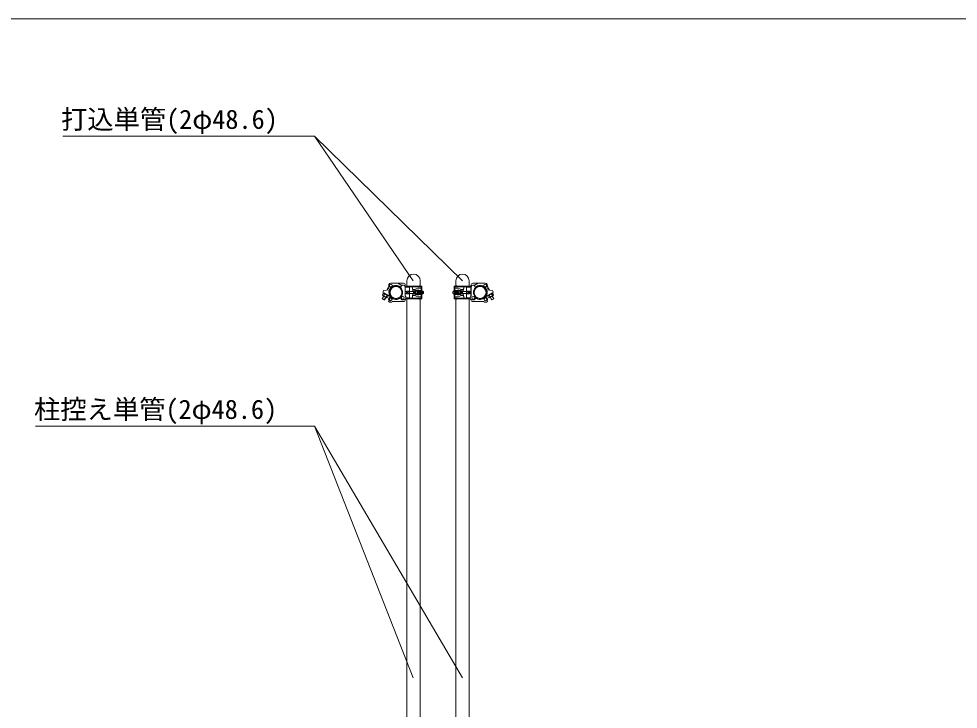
# Model space of a CAD drawing. Units: millimetres, scale not verified. Extents: x -48980 to -28855, y -14438 to 14438.
# Drawn here: x -46562 to -43130, y -3085 to -562 of the extents above; entities that cross this region are included whole.
import ezdxf
from ezdxf.enums import TextEntityAlignment as Align

# ---------------------------------------------------------------- set-up
doc = ezdxf.new("R2010")
doc.units = ezdxf.units.MM
doc.header["$LTSCALE"] = 38
for name, color, linetype, lineweight in [('0-6_ﾎﾞﾙﾄ類', 2, 'Continuous', 18), ('0-A_図面枠', 7, 'Continuous', 18), ('0-D_単管', 7, 'Continuous', 18), ('0-E_単管ｸﾗﾝﾌﾟ', 7, 'Continuous', 18), ('1-7_文字', 7, 'Continuous', 18)]:
    doc.layers.add(name, color=color, linetype=linetype, lineweight=lineweight)
doc.styles.add('ＭＳ ゴシック', font='')
doc.styles.get('ＭＳ ゴシック').set_extended_font_data('MS Gothic')

msp = doc.modelspace()

# ---------------------------------------------------------------- linework, layer by layer
at = {"layer": '0-6_ﾎﾞﾙﾄ類'}
for p, q in [((-45232, -1573.8), (-45217.45, -1581.58)), ((-45229.6, -1566), (-45228.65, -1564.22)), ((-45229.6, -1566), (-45212.28, -1575.25)), ((-45211.35, -1573.5), (-45228.65, -1564.22)), ((-45225.28, -1568.3), (-45228.62, -1574.58)), ((-45216.62, -1572.95), (-45219.95, -1579.2)), ((-45211.35, -1573.5), (-45212.28, -1575.25)), ((-44849.05, -1573.5), (-44831.75, -1564.22)), ((-44849.05, -1573.5), (-44848.12, -1575.25)), ((-44848.12, -1575.25), (-44830.8, -1566)), ((-44843.78, -1572.95), (-44840.45, -1579.2)), ((-44828.4, -1573.8), (-44842.95, -1581.58)), ((-44835.12, -1568.3), (-44831.78, -1574.58)), ((-44830.8, -1566), (-44831.75, -1564.22))]:
    msp.add_line(p, q, dxfattribs=at)
for points in [[(-45229.6, -1566), (-45232.95, -1572.25), (-45232, -1573.8)], [(-45212.28, -1575.25), (-45215.62, -1581.5), (-45217.45, -1581.58)], [(-44848.12, -1575.25), (-44844.78, -1581.5), (-44842.95, -1581.58)], [(-44830.8, -1566), (-44827.45, -1572.25), (-44828.4, -1573.8)]]:
    msp.add_lwpolyline(points, dxfattribs=at)
for centre, radius, start, end in [((-45229.1, -1570.25), 4.35, 207.478, 276.246), ((-45216.97, -1563.23), 16.25, 224.274, 259.45), ((-44843.43, -1563.23), 16.25, 280.55, 315.726), ((-44831.3, -1570.25), 4.35, 263.754, 332.522), ((-45216.1, -1577.2), 4.35, 207.478, 276.246), ((-44844.3, -1577.2), 4.35, 263.754, 332.522)]:
    msp.add_arc(centre, radius, start, end, dxfattribs=at)
at = {"layer": '0-A_図面枠'}
msp.add_lwpolyline([(-48980.2, -562.5), (-28855.2, -562.5), (-28855.2, -14437.5), (-48980.2, -14437.5)], close=True, dxfattribs=at)
at = {"layer": '0-D_単管'}
for p, q in [((-45143.82, -1539.5), (-45143.82, -1519.5)), ((-45095.22, -1519.5), (-45095.22, -1537.67)), ((-44965.18, -1519.5), (-44965.18, -1537.67)), ((-44916.58, -1539.5), (-44916.58, -1519.5)), ((-45143.82, -3536.5), (-45143.82, -1585.5)), ((-44965.18, -1587.33), (-44965.18, -3508)), ((-44916.58, -3508), (-44916.58, -1585.5))]:
    msp.add_line(p, q, dxfattribs=at)
msp.add_lwpolyline([(-45095.22, -1587.33), (-45095.22, -3538.5), (-45131, -3538.5)], dxfattribs=at)
for centre in [(-45119.53, -1519.5), (-44940.88, -1519.5)]:
    msp.add_arc(centre, 24.3, 0, 180, dxfattribs=at)
at = {"layer": '0-E_単管ｸﾗﾝﾌﾟ'}
for p, q in [((-45210.1, -1539.75), (-45217.62, -1553.83)), ((-45209.55, -1540.82), (-45216.43, -1553.72)), ((-45157.02, -1528.6), (-45202.78, -1528.6)), ((-45162.12, -1536.78), (-45177.28, -1528.67)), ((-45150.55, -1574.8), (-45150.55, -1540.45)), ((-45150.03, -1575.45), (-45150.03, -1535.6)), ((-45149.93, -1543.5), (-45134.03, -1543.5)), ((-45145.02, -1539.5), (-45089.03, -1539.5)), ((-45145.02, -1542), (-45089.03, -1542)), ((-45134.03, -1543.5), (-45134.03, -1581.5)), ((-45133.03, -1542), (-45133.03, -1539.5)), ((-45125.03, -1542), (-45125.03, -1539.5)), ((-45122.15, -1552), (-45125.03, -1542)), ((-45092.05, -1544), (-45089.03, -1544)), ((-45092.03, -1539.5), (-45092.03, -1557.5)), ((-45092.03, -1543), (-45089.03, -1543)), ((-45089.03, -1539.5), (-45089.03, -1557.5)), ((-44971.38, -1539.5), (-44971.38, -1557.5)), ((-44915.38, -1539.5), (-44971.38, -1539.5)), ((-44915.38, -1542), (-44971.38, -1542)), ((-44968.38, -1543), (-44971.38, -1543)), ((-44968.35, -1544), (-44971.38, -1544)), ((-44968.38, -1539.5), (-44968.38, -1557.5)), ((-44938.25, -1552), (-44935.38, -1542)), ((-44935.38, -1542), (-44935.38, -1539.5)), ((-44927.38, -1542), (-44927.38, -1539.5)), ((-44910.47, -1543.5), (-44926.38, -1543.5)), ((-44926.38, -1543.5), (-44926.38, -1581.5)), ((-44910.38, -1575.45), (-44910.38, -1535.6)), ((-44909.85, -1574.8), (-44909.85, -1540.45)), ((-44903.38, -1528.6), (-44857.62, -1528.6)), ((-44898.28, -1536.78), (-44883.12, -1528.67)), ((-44850.85, -1540.82), (-44843.97, -1553.72)), ((-44850.3, -1539.75), (-44842.78, -1553.83)), ((-45229.12, -1575.33), (-45233.8, -1584.07)), ((-45228.25, -1575.8), (-45233.62, -1585.88)), ((-45228.82, -1564.15), (-45230.12, -1565.45)), ((-45228.82, -1564.15), (-45205.35, -1576.7)), ((-45214.6, -1548.18), (-45213.08, -1547.23)), ((-45213.88, -1546.8), (-45205.05, -1551.5)), ((-45207.78, -1552.95), (-45206.38, -1553.5)), ((-45207.1, -1553.23), (-45202.47, -1544.6)), ((-45206.92, -1555.03), (-45201.28, -1544.48)), ((-45205.78, -1552.88), (-45205.85, -1551.08)), ((-45146.03, -1557.6), (-45146.03, -1567.4)), ((-45145.02, -1557.5), (-45134.03, -1557.5)), ((-45145.02, -1557.5), (-45145.02, -1567.5)), ((-45145.02, -1567.5), (-45134.03, -1567.5)), ((-45140.75, -1558.5), (-45111.47, -1558.5)), ((-45140.75, -1566.5), (-45111.47, -1566.5)), ((-45137.03, -1557.5), (-45137.03, -1567.5)), ((-45122.15, -1573), (-45125.03, -1583)), ((-45122.15, -1557), (-45110.73, -1557)), ((-45122.15, -1568), (-45110.73, -1568)), ((-45118.18, -1557.5), (-45111, -1557.5)), ((-45118.18, -1567.5), (-45111, -1567.5)), ((-45104.03, -1546.93), (-45116.15, -1552)), ((-45104.03, -1578.07), (-45116.15, -1573)), ((-45109.53, -1557), (-45104.53, -1557)), ((-45109.53, -1568), (-45104.53, -1568)), ((-45107.25, -1553.5), (-45100, -1553.5)), ((-45107.25, -1571.5), (-45100, -1571.5)), ((-45104.03, -1546.93), (-45093.02, -1546.93)), ((-45104.03, -1578.07), (-45093.02, -1578.07)), ((-45101.9, -1558.5), (-45087, -1558.5)), ((-45101.9, -1566.5), (-45087, -1566.5)), ((-45100.97, -1557.5), (-45086.17, -1557.5)), ((-45100.97, -1567.5), (-45086.17, -1567.5)), ((-45097.45, -1554.92), (-45093.02, -1554.92)), ((-45097.45, -1570.08), (-45093.02, -1570.08)), ((-45092.03, -1585.5), (-45092.03, -1567.5)), ((-45089.03, -1567.5), (-45089.03, -1585.5)), ((-45085.4, -1557.75), (-45086.17, -1557.5)), ((-45085.4, -1567.25), (-45086.17, -1567.5)), ((-44975, -1557.75), (-44974.22, -1557.5)), ((-44975, -1567.25), (-44974.22, -1567.5)), ((-44959.43, -1557.5), (-44974.22, -1557.5)), ((-44959.43, -1567.5), (-44974.22, -1567.5)), ((-44958.5, -1558.5), (-44973.4, -1558.5)), ((-44958.5, -1566.5), (-44973.4, -1566.5)), ((-44971.38, -1567.5), (-44971.38, -1585.5)), ((-44968.38, -1585.5), (-44968.38, -1567.5)), ((-44956.38, -1546.93), (-44967.38, -1546.93)), ((-44962.95, -1554.92), (-44967.38, -1554.92)), ((-44962.95, -1570.08), (-44967.38, -1570.08)), ((-44956.38, -1578.07), (-44967.38, -1578.07)), ((-44953.15, -1553.5), (-44960.4, -1553.5)), ((-44953.15, -1571.5), (-44960.4, -1571.5)), ((-44956.38, -1546.93), (-44944.25, -1552)), ((-44956.38, -1578.07), (-44944.25, -1573)), ((-44950.88, -1557), (-44955.88, -1557)), ((-44950.88, -1568), (-44955.88, -1568)), ((-44938.25, -1557), (-44949.67, -1557)), ((-44938.25, -1568), (-44949.67, -1568)), ((-44942.22, -1557.5), (-44949.4, -1557.5)), ((-44942.22, -1567.5), (-44949.4, -1567.5)), ((-44919.65, -1558.5), (-44948.93, -1558.5)), ((-44919.65, -1566.5), (-44948.93, -1566.5)), ((-44938.25, -1573), (-44935.38, -1583)), ((-44915.38, -1557.5), (-44926.38, -1557.5)), ((-44915.38, -1567.5), (-44926.38, -1567.5)), ((-44923.38, -1557.5), (-44923.38, -1567.5)), ((-44915.38, -1557.5), (-44915.38, -1567.5)), ((-44914.38, -1557.6), (-44914.38, -1567.4)), ((-44853.48, -1555.03), (-44859.12, -1544.48)), ((-44853.3, -1553.23), (-44857.93, -1544.6)), ((-44846.53, -1546.8), (-44855.35, -1551.5)), ((-44831.58, -1564.15), (-44855.05, -1576.7)), ((-44854.62, -1552.88), (-44854.55, -1551.08)), ((-44852.62, -1552.95), (-44854.03, -1553.5)), ((-44845.8, -1548.18), (-44847.32, -1547.23)), ((-44832.15, -1575.8), (-44826.77, -1585.88)), ((-44831.58, -1564.15), (-44830.28, -1565.45)), ((-44831.28, -1575.33), (-44826.6, -1584.07)), ((-45224.97, -1588.8), (-45233.8, -1584.07)), ((-45221.18, -1579.58), (-45226.57, -1589.65)), ((-45226.57, -1589.65), (-45224.97, -1588.8)), ((-45220.3, -1580.05), (-45224.97, -1588.8)), ((-45211.12, -1595.22), (-45209, -1593.1)), ((-45157.02, -1595.77), (-45196.12, -1595.77)), ((-45151.1, -1589.8), (-45153.22, -1587.67)), ((-45147.88, -1581.5), (-45134.03, -1581.5)), ((-45145.02, -1583), (-45089.03, -1583)), ((-45145.02, -1585.5), (-45089.03, -1585.5)), ((-45134.03, -1581.5), (-45135.6, -1583)), ((-45133.03, -1585.5), (-45133.03, -1583)), ((-45125.03, -1585.5), (-45125.03, -1583)), ((-45092.05, -1581), (-45089.03, -1581)), ((-45092.03, -1582), (-45089.03, -1582)), ((-44968.35, -1581), (-44971.38, -1581)), ((-44968.38, -1582), (-44971.38, -1582)), ((-44915.38, -1583), (-44971.38, -1583)), ((-44915.38, -1585.5), (-44971.38, -1585.5)), ((-44935.38, -1585.5), (-44935.38, -1583)), ((-44927.38, -1585.5), (-44927.38, -1583)), ((-44912.53, -1581.5), (-44926.38, -1581.5)), ((-44926.38, -1581.5), (-44924.8, -1583)), ((-44909.3, -1589.8), (-44907.18, -1587.67)), ((-44903.38, -1595.77), (-44864.28, -1595.77)), ((-44849.28, -1595.22), (-44851.4, -1593.1)), ((-44840.1, -1580.05), (-44835.43, -1588.8)), ((-44839.22, -1579.58), (-44833.82, -1589.65)), ((-44835.43, -1588.8), (-44826.6, -1584.07)), ((-44833.82, -1589.65), (-44835.43, -1588.8))]:
    msp.add_line(p, q, dxfattribs=at)
for points in [[(-45125.03, -1542), (-45122.15, -1557), (-45122.15, -1552), (-45116.15, -1552)], [(-44935.38, -1542), (-44938.25, -1557), (-44938.25, -1552), (-44944.25, -1552)], [(-45231.22, -1560.25), (-45229.25, -1554.85), (-45207.78, -1552.95)], [(-45125.03, -1583), (-45122.15, -1568), (-45122.15, -1573), (-45116.15, -1573)], [(-44935.38, -1583), (-44938.25, -1568), (-44938.25, -1573), (-44944.25, -1573)], [(-44829.18, -1560.25), (-44831.15, -1554.85), (-44852.62, -1552.95)], [(-45226.57, -1589.65), (-45233.62, -1585.88), (-45233.8, -1584.07)], [(-44833.82, -1589.65), (-44826.77, -1585.88), (-44826.6, -1584.07)]]:
    msp.add_lwpolyline(points, dxfattribs=at)
for centre, radius in [((-45202.75, -1536.6), 5), ((-45183.8, -1562.5), 21.8), ((-44876.6, -1562.5), 21.8), ((-44857.65, -1536.6), 5), ((-45158.85, -1582), 5), ((-44901.55, -1582), 5), ((-45203.32, -1587.45), 5), ((-44857.08, -1587.45), 5)]:
    msp.add_circle(centre, radius, dxfattribs=at)
for centre, radius, start, end in [((-45202.75, -1536.6), 8, 89.555, 294.53), ((-45183.8, -1562.5), 24.3, 158.23, 141.61), ((-45183.8, -1562.5), 25.8, 46.062, 136.061), ((-45157.92, -1543.55), 8, 22.798, 204.53), ((-45157.02, -1535.6), 7, 0, 90), ((-45145.02, -1544.5), 5, 90, 180), ((-45145.02, -1544.5), 2.5, 90, 156.422), ((-45096.6, -1543.77), 6.25, 43.038, 136.962), ((-44963.8, -1543.77), 6.25, 43.038, 136.962), ((-44915.38, -1544.5), 5, 0, 90), ((-44915.38, -1544.5), 2.5, 23.578, 90), ((-44903.38, -1535.6), 7, 90, 180), ((-44902.48, -1543.55), 8, 335.47, 157.202), ((-44876.6, -1562.5), 24.3, 38.39, 21.77), ((-44876.6, -1562.5), 25.8, 43.939, 133.938), ((-44857.65, -1536.6), 8, 245.47, 90.445), ((-45226.53, -1561.97), 5, 159.862, 224.13), ((-45183.8, -1562.5), 25.8, 158.301, 221.08), ((-45158.85, -1582), 11, 314.862, 40.876), ((-45145.02, -1562.5), 5, 90, 270), ((-45136.27, -1562.5), 6, 138.19, 221.81), ((-45136.27, -1562.5), 6, 123.557, 123.564), ((-45136.27, -1562.5), 6, 236.443, 236.462), ((-45113.28, -1562.5), 7, 134.415, 225.585), ((-45111.28, -1562.5), 7, 134.415, 225.585), ((-45109.27, -1562.5), 7, 134.415, 225.585), ((-45116.15, -1557), 5, 0, 90), ((-45116.15, -1568), 5, 270, 0), ((-45107.28, -1562.5), 7, 134.415, 225.585), ((-45101.65, -1562.5), 10.6, 121.891, 238.109), ((-45101.65, -1562.5), 9.6, 110.364, 249.636), ((-45096.65, -1562.5), 9.6, 110.364, 249.636), ((-45096.65, -1562.5), 6.6, 130.749, 229.251), ((-45095.28, -1562.5), 7, 134.415, 225.585), ((-45093.28, -1562.5), 7, 134.415, 225.585), ((-45103.35, -1562.5), 9.6, 31.388, 69.636), ((-45103.35, -1562.5), 9.6, 290.364, 328.612), ((-45091.28, -1562.5), 7, 134.415, 225.585), ((-45089.28, -1562.5), 7, 134.415, 225.585), ((-45087.28, -1562.5), 7, 134.415, 225.585), ((-45093.02, -1550.93), 4, 270, 90), ((-45093.02, -1574.07), 4, 270, 90), ((-45085.28, -1562.5), 7, 134.415, 225.585), ((-45083.28, -1562.5), 7, 134.415, 225.585), ((-45081.28, -1562.5), 7, 134.415, 225.585), ((-45080.28, -1562.5), 7, 137.22, 222.78), ((-45089.08, -1562.5), 6, 307.592, 52.408), ((-44971.32, -1562.5), 6, 127.592, 232.408), ((-44980.12, -1562.5), 7, 317.22, 42.78), ((-44979.12, -1562.5), 7, 314.415, 45.585), ((-44977.12, -1562.5), 7, 314.415, 45.585), ((-44967.38, -1550.93), 4, 90, 270), ((-44967.38, -1574.07), 4, 90, 270), ((-44975.12, -1562.5), 7, 314.415, 45.585), ((-44973.12, -1562.5), 7, 314.415, 45.585), ((-44971.12, -1562.5), 7, 314.415, 45.585), ((-44957.05, -1562.5), 9.6, 110.364, 148.612), ((-44957.05, -1562.5), 9.6, 211.388, 249.636), ((-44969.12, -1562.5), 7, 314.415, 45.585), ((-44967.12, -1562.5), 7, 314.415, 45.585), ((-44963.75, -1562.5), 9.6, 290.364, 69.636), ((-44965.12, -1562.5), 7, 314.415, 45.585), ((-44963.75, -1562.5), 6.6, 310.749, 49.251), ((-44958.75, -1562.5), 9.6, 290.364, 69.636), ((-44958.75, -1562.5), 10.6, 301.891, 58.109), ((-44944.25, -1557), 5, 90, 180), ((-44944.25, -1568), 5, 180, 270), ((-44953.12, -1562.5), 7, 314.415, 45.585), ((-44951.12, -1562.5), 7, 314.415, 45.585), ((-44949.12, -1562.5), 7, 314.415, 45.585), ((-44947.12, -1562.5), 7, 314.415, 45.585), ((-44924.12, -1562.5), 6, 303.538, 303.557), ((-44924.12, -1562.5), 6, 56.436, 56.443), ((-44924.12, -1562.5), 6, 318.19, 41.81), ((-44915.38, -1562.5), 5, 270, 90), ((-44901.55, -1582), 11, 139.124, 225.138), ((-44876.6, -1562.5), 25.8, 318.92, 21.699), ((-44833.88, -1561.97), 5, 315.87, 20.138), ((-45203.32, -1587.45), 8, 71.788, 224.862), ((-45203.32, -1587.45), 11, 224.862, 310.876), ((-45183.8, -1562.5), 25.8, 221.076, 311.075), ((-45158.85, -1582), 8, 161.788, 314.862), ((-45157.02, -1588.78), 7, 270, 0), ((-45145.02, -1580.5), 5, 231.658, 270), ((-45145.02, -1580.5), 2.5, 203.578, 270), ((-45096.6, -1581.23), 6.25, 223.038, 316.962), ((-44963.8, -1581.23), 6.25, 223.038, 316.962), ((-44915.38, -1580.5), 2.5, 270, 336.422), ((-44915.38, -1580.5), 5, 270, 308.342), ((-44903.38, -1588.78), 7, 180, 270), ((-44901.55, -1582), 8, 225.138, 18.212), ((-44876.6, -1562.5), 25.8, 228.925, 318.924), ((-44857.08, -1587.45), 11, 229.124, 315.138), ((-44857.08, -1587.45), 8, 315.138, 108.212)]:
    msp.add_arc(centre, radius, start, end, dxfattribs=at)
at = {"layer": '1-7_文字'}
for p, q in [((-46401, -991.38), (-45481.25, -991.38)), ((-45480.9, -991.38), (-45481.25, -991.38)), ((-44940.88, -1519.5), (-45480.9, -991.38)), ((-45121.2, -1519.5), (-45480.9, -991.38)), ((-46500.73, -2051), (-45481.25, -2051)), ((-45480.9, -2051), (-45481.25, -2051)), ((-44940.88, -2970.5), (-45480.9, -2051)), ((-45121.2, -2970.5), (-45480.9, -2051))]:
    msp.add_line(p, q, dxfattribs=at)

# ---------------------------------------------------------------- texts
at = {"layer": '1-7_文字', "style": 'ＭＳ ゴシック'}
for s, p in [('打込単管(2φ48.6)\u3000\u3000', (-46407.4, -985.98)), ('柱控え単管(2φ48.6)\u3000\u3000', (-46505.83, -2045.6))]:
    msp.add_text(s, height=70.38, dxfattribs=at).set_placement(p, align=Align.BOTTOM_LEFT)

doc.saveas('drawing.dxf')
